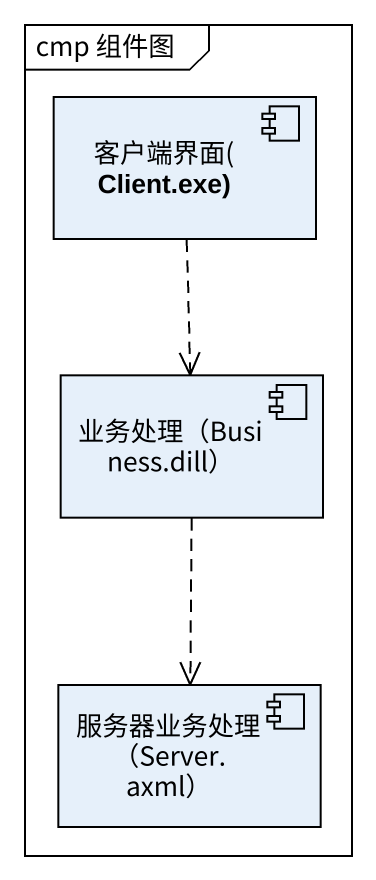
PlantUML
@startuml
mainframe cmp 组件图
component "客户端界面(Client.exe)" as 客户端界面_Client_exe
component "业务处理（Business.dill）" as 业务处理_Business_dill
component "服务器业务处理（Server.axml）" as 服务器业务处理_Server_axml
客户端界面_Client_exe ..> 业务处理_Business_dill
业务处理_Business_dill ..> 服务器业务处理_Server_axml
@enduml
